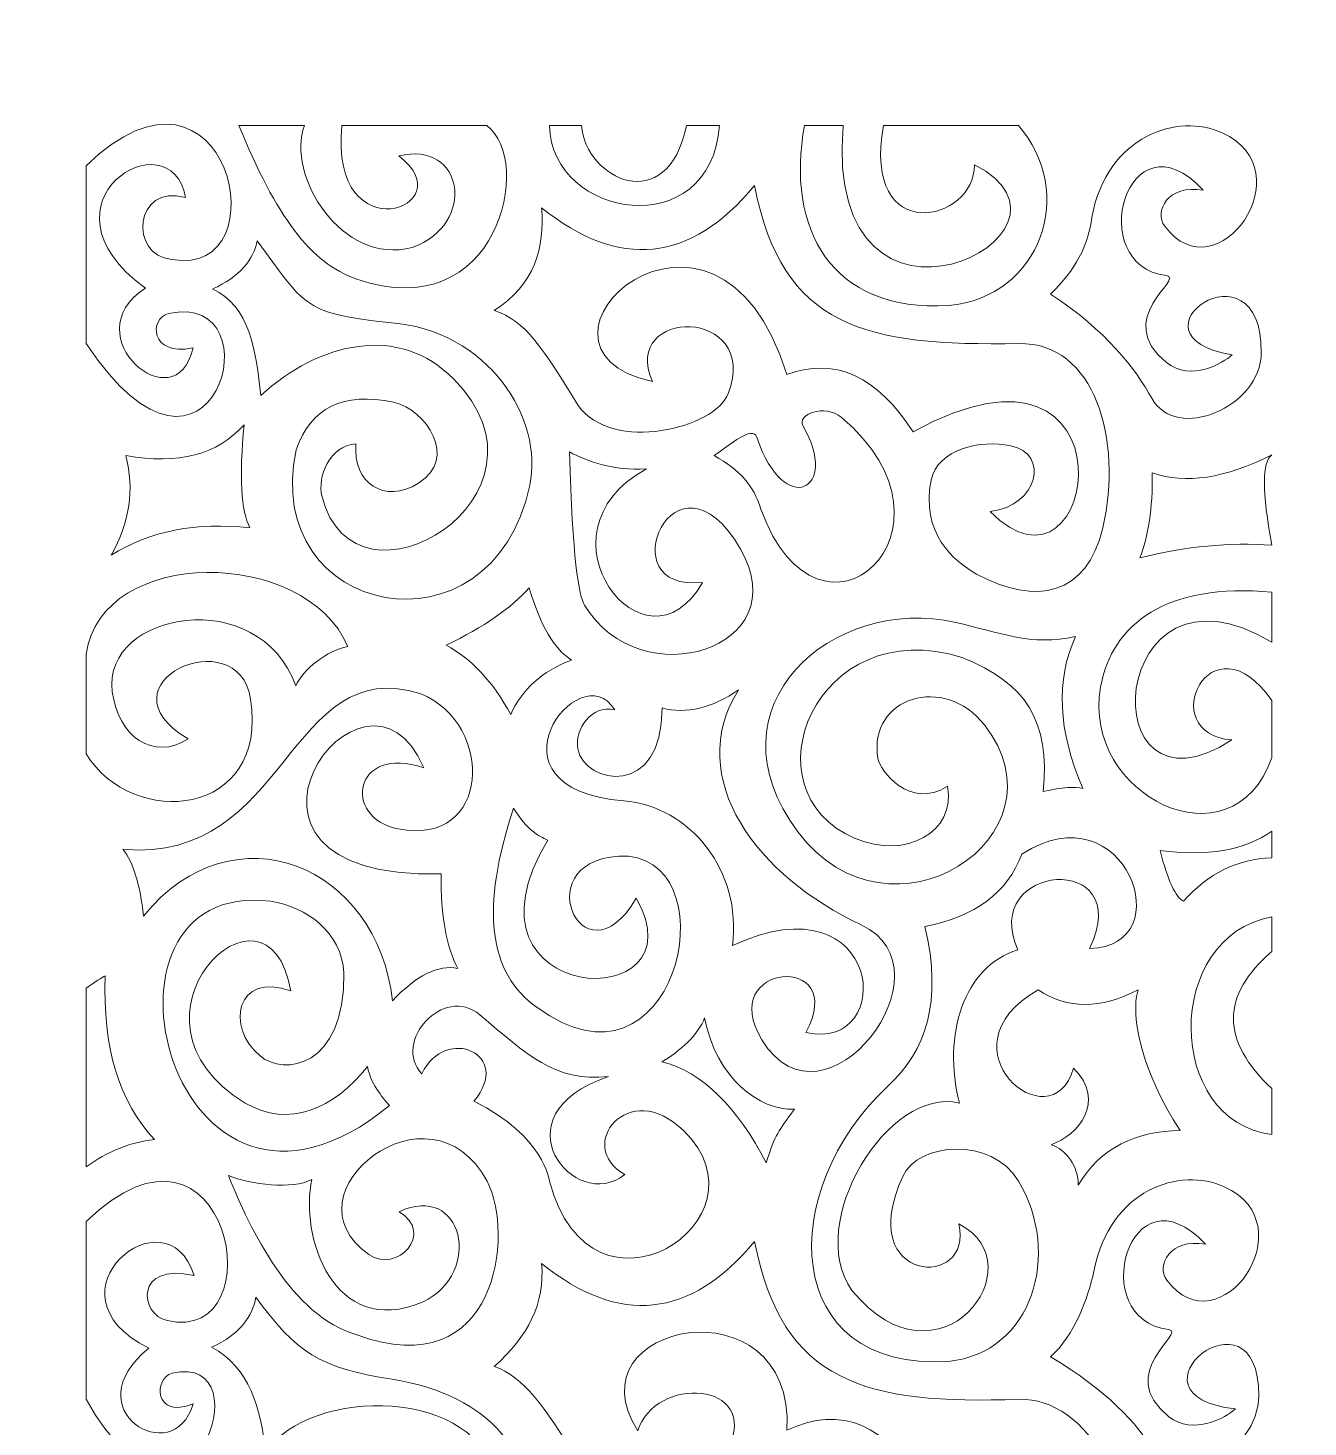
# Model space of a CAD drawing. Header units: centimetres. Extents: x -99 to 93, y -112 to 118.
# Drawn here: x 1.7 to 93.5, y 17.7 to 117.9 of the extents above; entities that cross this region are included whole.
import ezdxf

# ---------------------------------------------------------------- set-up
doc = ezdxf.new("R2010")
doc.units = ezdxf.units.CM
doc.header["$MEASUREMENT"] = 0
doc.layers.add('layer 1', color=7, linetype='Continuous')

msp = doc.modelspace()

# ---------------------------------------------------------------- linework, layer by layer
at = {"layer": 'layer 1', "color": 177, "lineweight": 20}
for points, knots in [([(13.56332, 95.00674), (12.37153, 89.57722), (4.88698, 95.83027), (10.14555, 99.29702), (10.14555, 99.29702), (1.73485, 105.44544), (11.97816, 111.65488), (13.02612, 105.78855), (13.02612, 105.78855), (9.34224, 106.80241), (8.94597, 101.64271), (12.04348, 101.34167), (12.04348, 101.34167), (20.00945, 99.95185), (16.13933, 117.93864), (5.89403, 108.0671), (5.89403, 108.0671), (5.89403, 103.50186), (5.89403, 99.25389), (5.89403, 95.32318), (5.89403, 95.32318), (14.961, 81.69655), (19.73014, 99.25209), (11.79772, 97.46585), (11.79772, 97.46585), (10.43065, 97.15801), (10.42885, 94.37598), (13.56332, 95.00674)], [0, 0, 0, 0, 0.125, 0.125, 0.125, 0.125, 0.25, 0.25, 0.25, 0.25, 0.375, 0.375, 0.375, 0.375, 0.5, 0.5, 0.5, 0.5, 0.625, 0.625, 0.625, 0.625, 0.75, 0.75, 0.75, 0.75, 1, 1, 1, 1]), ([(83.21149, 103.72245), (86.95409, 98.71992), (93.31949, 107.69059), (87.31927, 110.42828), (87.31927, 110.42828), (84.18145, 111.85996), (79.1099, 110.30435), (77.97444, 104.36554), (77.97444, 104.36554), (77.76387, 102.39139), (76.78111, 100.55823), (75.02622, 98.86609), (75.02622, 98.86609), (78.97474, 96.29265), (81.1572, 93.46234), (82.27566, 91.40363), (82.27566, 91.40363), (84.00656, 88.21762), (90.10979, 90.74636), (90.13006, 94.67556), (90.13006, 94.67556), (90.17349, 103.09214), (79.84346, 95.87527), (88.04826, 94.51491), (88.04826, 94.51491), (87.37805, 93.90812), (85.07891, 92.57747), (83.3524, 93.94293), (83.3524, 93.94293), (79.37983, 97.08478), (84.69298, 100.02208), (83.322, 100.1922), (83.322, 100.1922), (77.36771, 100.93105), (80.50872, 112.14516), (85.97244, 106.31539), (85.97244, 106.31539), (83.43207, 106.75284), (82.40628, 104.79873), (83.21149, 103.72245)], [0, 0, 0, 0, 0.090909091, 0.090909091, 0.090909091, 0.090909091, 0.181818182, 0.181818182, 0.181818182, 0.181818182, 0.272727273, 0.272727273, 0.272727273, 0.272727273, 0.363636364, 0.363636364, 0.363636364, 0.363636364, 0.454545455, 0.454545455, 0.454545455, 0.454545455, 0.545454545, 0.545454545, 0.545454545, 0.545454545, 0.636363636, 0.636363636, 0.636363636, 0.636363636, 0.727272727, 0.727272727, 0.727272727, 0.727272727, 0.818181818, 0.818181818, 0.818181818, 0.818181818, 1, 1, 1, 1]), ([(34.60966, 110.95939), (38.0166, 108.46147), (35.4511, 96.44325), (25.29627, 99.94197), (25.29627, 99.94197), (21.98141, 101.08406), (19.52094, 104.41998), (16.85351, 110.95939), (16.85351, 110.95939), (21.59173, 110.95939), (21.54456, 110.95939), (21.54456, 110.95939), (21.54456, 110.95939), (20.20816, 107.44601), (24.20238, 100.85267), (29.27857, 102.20868), (29.27857, 102.20868), (33.95038, 103.8833), (32.96158, 109.9359), (28.32028, 108.76396), (28.32028, 108.76396), (33.13699, 105.11621), (23.3214, 101.58669), (24.22907, 110.95939), (24.22907, 110.95939), (31.73125, 110.95939), (34.60966, 110.95939), (34.60966, 110.95939)], [0, 0, 0, 0, 0.125, 0.125, 0.125, 0.125, 0.25, 0.25, 0.25, 0.25, 0.375, 0.375, 0.375, 0.375, 0.5, 0.5, 0.5, 0.5, 0.625, 0.625, 0.625, 0.625, 0.75, 0.75, 0.75, 0.75, 1, 1, 1, 1]), ([(51.29668, 110.95939), (50.68687, 102.45632), (39.28814, 104.19102), (39.10089, 110.95939), (39.10089, 110.95939), (41.35822, 110.95939), (41.40066, 110.95939), (41.40066, 110.95939), (41.40066, 110.95939), (41.68485, 107.10733), (47.55783, 104.27314), (48.9351, 110.95939), (48.9351, 110.95939), (51.27113, 110.95939), (51.29668, 110.95939), (51.29668, 110.95939)], [0, 0, 0, 0, 0.2, 0.2, 0.2, 0.2, 0.4, 0.4, 0.4, 0.4, 0.6, 0.6, 0.6, 0.6, 1, 1, 1, 1]), ([(72.71933, 110.95939), (76.8817, 106.19739), (74.39306, 98.66162), (67.7083, 98.04646), (67.7083, 98.04646), (59.30153, 97.52801), (56.01446, 103.58335), (57.39495, 110.95939), (57.39495, 110.95939), (60.18525, 110.95939), (60.15455, 110.95939), (60.15455, 110.95939), (60.15455, 110.95939), (58.67377, 93.06961), (79.23292, 103.28516), (69.56458, 108.13371), (69.56458, 108.13371), (69.61934, 103.99312), (61.4486, 102.18056), (63.05433, 110.95939), (63.05433, 110.95939), (72.34651, 110.95939), (72.71933, 110.95939), (72.71933, 110.95939)], [0, 0, 0, 0, 0.142857143, 0.142857143, 0.142857143, 0.142857143, 0.285714286, 0.285714286, 0.285714286, 0.285714286, 0.428571429, 0.428571429, 0.428571429, 0.428571429, 0.571428571, 0.571428571, 0.571428571, 0.571428571, 0.714285714, 0.714285714, 0.714285714, 0.714285714, 1, 1, 1, 1]), ([(35.14947, 97.68593), (38.05059, 99.56243), (38.78759, 102.1975), (38.54191, 105.05297), (38.54191, 105.05297), (44.12248, 100.57586), (49.21168, 101.10466), (53.80951, 106.63936), (53.80951, 106.63936), (55.77499, 96.45128), (61.77173, 95.12383), (72.7624, 95.32318), (72.7624, 95.32318), (78.1818, 95.42148), (80.23543, 88.44559), (78.76415, 82.10334), (78.76415, 82.10334), (77.64683, 77.28693), (73.98968, 76.48447), (69.72364, 78.80024), (69.72364, 78.80024), (68.10262, 79.68021), (65.68184, 81.7859), (66.465, 85.53377), (66.465, 85.53377), (66.93142, 87.76586), (70.0157, 88.44518), (72.16824, 88.00115), (72.16824, 88.00115), (74.95127, 87.42706), (74.18425, 83.68127), (70.6865, 83.29009), (70.6865, 83.29009), (78.44445, 75.388), (81.62406, 98.00795), (65.16649, 88.99703), (65.16649, 88.99703), (62.60435, 92.9101), (59.67087, 94.40661), (56.12598, 93.10226), (56.12598, 93.10226), (51.05108, 109.44475), (35.30993, 95.04461), (46.49262, 92.59487), (46.49262, 92.59487), (44.12469, 97.94088), (54.28278, 98.00901), (51.91422, 91.72738), (51.91422, 91.72738), (50.98113, 89.25275), (43.62209, 87.41588), (41.17425, 90.88132), (41.17425, 90.88132), (38.65698, 94.96272), (37.40064, 96.96706), (35.14947, 97.68593)], [0, 0, 0, 0, 0.066666667, 0.066666667, 0.066666667, 0.066666667, 0.133333333, 0.133333333, 0.133333333, 0.133333333, 0.2, 0.2, 0.2, 0.2, 0.266666667, 0.266666667, 0.266666667, 0.266666667, 0.333333333, 0.333333333, 0.333333333, 0.333333333, 0.4, 0.4, 0.4, 0.4, 0.466666667, 0.466666667, 0.466666667, 0.466666667, 0.533333333, 0.533333333, 0.533333333, 0.533333333, 0.6, 0.6, 0.6, 0.6, 0.666666667, 0.666666667, 0.666666667, 0.666666667, 0.733333333, 0.733333333, 0.733333333, 0.733333333, 0.8, 0.8, 0.8, 0.8, 0.866666667, 0.866666667, 0.866666667, 0.866666667, 1, 1, 1, 1]), ([(18.15597, 102.67189), (17.94537, 101.40279), (16.87873, 100.05213), (14.95608, 99.23626), (14.95608, 99.23626), (17.61496, 98.05063), (18.07557, 94.80948), (18.42654, 91.60147), (18.42654, 91.60147), (22.56829, 95.40878), (28.36008, 96.77938), (32.22368, 92.78497), (32.22368, 92.78497), (40.58854, 84.46693), (25.11981, 75.05115), (22.79854, 84.39511), (22.79854, 84.39511), (22.46621, 85.73287), (23.31794, 87.98906), (25.23981, 88.13208), (25.23981, 88.13208), (24.98002, 85.3371), (27.28445, 83.78137), (29.72705, 85.31038), (29.72705, 85.31038), (32.57797, 87.09499), (30.29498, 90.61206), (27.93363, 91.11214), (27.93363, 91.11214), (24.30465, 91.88069), (22.0176, 90.72922), (20.95784, 87.70856), (20.95784, 87.70856), (18.35563, 75.70491), (34.97959, 72.33931), (37.69956, 85.17036), (37.69956, 85.17036), (38.69479, 89.86519), (34.81086, 96.31551), (27.57954, 96.8286), (27.57954, 96.8286), (21.22448, 97.49223), (21.56615, 98.20393), (18.15597, 102.67189)], [0, 0, 0, 0, 0.083333333, 0.083333333, 0.083333333, 0.083333333, 0.166666667, 0.166666667, 0.166666667, 0.166666667, 0.25, 0.25, 0.25, 0.25, 0.333333333, 0.333333333, 0.333333333, 0.333333333, 0.416666667, 0.416666667, 0.416666667, 0.416666667, 0.5, 0.5, 0.5, 0.5, 0.583333333, 0.583333333, 0.583333333, 0.583333333, 0.666666667, 0.666666667, 0.666666667, 0.666666667, 0.75, 0.75, 0.75, 0.75, 0.833333333, 0.833333333, 0.833333333, 0.833333333, 1, 1, 1, 1]), ([(50.91393, 87.28553), (52.82677, 86.1927), (53.69106, 85.23646), (54.27017, 83.43855), (54.27017, 83.43855), (58.41125, 71.90234), (69.66611, 81.95211), (60.02185, 90.03525), (60.02185, 90.03525), (58.85182, 91.01588), (56.78219, 90.2509), (57.28421, 89.4007), (57.28421, 89.4007), (59.9518, 84.88301), (55.9501, 82.68433), (53.96745, 88.60752), (53.96745, 88.60752), (53.6751, 89.48092), (52.04523, 88.07408), (50.91393, 87.28553)], [0, 0, 0, 0, 0.166666667, 0.166666667, 0.166666667, 0.166666667, 0.333333333, 0.333333333, 0.333333333, 0.333333333, 0.5, 0.5, 0.5, 0.5, 0.666666667, 0.666666667, 0.666666667, 0.666666667, 1, 1, 1, 1]), ([(7.69082, 80.14683), (9.02455, 82.49112), (9.37552, 84.87069), (8.74376, 87.28553), (8.74376, 87.28553), (12.51678, 86.61572), (15.34217, 87.35604), (17.21991, 89.50645), (17.21991, 89.50645), (16.86894, 85.76965), (17.00932, 83.30196), (17.6411, 82.10334), (17.6411, 82.10334), (13.79785, 82.544), (10.4811, 81.89182), (7.69082, 80.14683)], [0, 0, 0, 0, 0.2, 0.2, 0.2, 0.2, 0.4, 0.4, 0.4, 0.4, 0.6, 0.6, 0.6, 0.6, 1, 1, 1, 1]), ([(40.54249, 87.54993), (41.85866, 86.88012), (43.68419, 86.17111), (46.0533, 86.34737), (46.0533, 86.34737), (37.63254, 81.72666), (46.01807, 71.00725), (50.08484, 78.20243), (50.08484, 78.20243), (43.21654, 77.3751), (48.10521, 88.71117), (52.8015, 80.59304), (52.8015, 80.59304), (56.93524, 73.44735), (45.61257, 69.94001), (41.62175, 76.56425), (41.62175, 76.56425), (41.21547, 77.23863), (40.75309, 79.9353), (40.54249, 87.54993)], [0, 0, 0, 0, 0.166666667, 0.166666667, 0.166666667, 0.166666667, 0.333333333, 0.333333333, 0.333333333, 0.333333333, 0.5, 0.5, 0.5, 0.5, 0.666666667, 0.666666667, 0.666666667, 0.666666667, 1, 1, 1, 1]), ([(82.31781, 86.04287), (82.33537, 83.52229), (82.03703, 81.49524), (81.42282, 79.96174), (81.42282, 79.96174), (84.72378, 80.79016), (87.88084, 81.08981), (90.89402, 80.86068), (90.89402, 80.86068), (90.16396, 84.69443), (90.16395, 86.85368), (90.89402, 87.33841), (90.89402, 87.33841), (87.54742, 85.65507), (84.68868, 85.22324), (82.31781, 86.04287)], [0, 0, 0, 0, 0.2, 0.2, 0.2, 0.2, 0.4, 0.4, 0.4, 0.4, 0.6, 0.6, 0.6, 0.6, 1, 1, 1, 1]), ([(7.7789, 70.36086), (8.19166, 67.14124), (10.71442, 65.38949), (13.21874, 66.97985), (13.21874, 66.97985), (6.49531, 70.95057), (16.81465, 75.58709), (17.69373, 69.83535), (17.69373, 69.83535), (18.98927, 61.35873), (9.23357, 60.46112), (5.89404, 65.92227), (5.89404, 65.92227), (5.89403, 68.61911), (5.89403, 70.99868), (5.89403, 73.06099), (5.89403, 73.06099), (7.01046, 80.82562), (21.64685, 80.72706), (24.64798, 73.60931), (24.64798, 73.60931), (23.24405, 73.34491), (21.39827, 71.95415), (20.92914, 70.77724), (20.92914, 70.77724), (18.32111, 78.11449), (7.04104, 76.11631), (7.7789, 70.36086)], [0, 0, 0, 0, 0.125, 0.125, 0.125, 0.125, 0.25, 0.25, 0.25, 0.25, 0.375, 0.375, 0.375, 0.375, 0.5, 0.5, 0.5, 0.5, 0.625, 0.625, 0.625, 0.625, 0.75, 0.75, 0.75, 0.75, 1, 1, 1, 1]), ([(90.89402, 69.72958), (90.89402, 68.61911), (90.89402, 67.26186), (90.89402, 65.65787), (90.89402, 65.65787), (88.02744, 57.54058), (77.21507, 62.994), (78.60621, 70.68142), (78.60621, 70.68142), (79.43451, 75.25858), (83.33322, 78.18775), (90.89402, 77.50285), (90.89402, 77.50285), (90.89402, 76.58627), (90.89402, 75.38768), (90.89402, 73.90706), (90.89402, 73.90706), (79.01103, 81.07401), (77.80535, 60.3089), (88.02301, 66.91101), (88.02301, 66.91101), (82.37951, 67.36305), (86.50031, 76.04404), (90.89402, 69.72958)], [0, 0, 0, 0, 0.142857143, 0.142857143, 0.142857143, 0.142857143, 0.285714286, 0.285714286, 0.285714286, 0.285714286, 0.428571429, 0.428571429, 0.428571429, 0.428571429, 0.571428571, 0.571428571, 0.571428571, 0.571428571, 0.714285714, 0.714285714, 0.714285714, 0.714285714, 1, 1, 1, 1]), ([(31.69781, 73.69553), (34.41788, 74.99988), (36.40092, 76.37475), (37.64691, 77.82012), (37.64691, 77.82012), (38.45416, 75.10565), (39.472, 73.37825), (40.70043, 72.63794), (40.70043, 72.63794), (38.57701, 71.82713), (37.12044, 70.52277), (36.33074, 68.72486), (36.33074, 68.72486), (35.06721, 71.08682), (33.5229, 72.7437), (31.69781, 73.69553)], [0, 0, 0, 0, 0.2, 0.2, 0.2, 0.2, 0.4, 0.4, 0.4, 0.4, 0.6, 0.6, 0.6, 0.6, 1, 1, 1, 1]), ([(67.64749, 63.58641), (68.22951, 60.29973), (64.67569, 58.31522), (61.01932, 59.85651), (61.01932, 59.85651), (53.00067, 63.23666), (58.19644, 76.13185), (68.69758, 72.80687), (68.69758, 72.80687), (73.27324, 70.99941), (75.01598, 68.22177), (74.49975, 63.22543), (74.49975, 63.22543), (75.86856, 63.50745), (76.81621, 63.57795), (77.34267, 63.43695), (77.34267, 63.43695), (75.5527, 67.56153), (75.37721, 71.19258), (76.81621, 74.33008), (76.81621, 74.33008), (73.71005, 73.57215), (71.13771, 74.67575), (68.23477, 75.33479), (68.23477, 75.33479), (59.40128, 77.34025), (50.20026, 69.2755), (56.91568, 60.31706), (56.91568, 60.31706), (63.50353, 51.52882), (76.51411, 59.98409), (70.288, 67.98456), (70.288, 67.98456), (67.43179, 71.65475), (61.92429, 69.99601), (62.65013, 65.58802), (62.65013, 65.58802), (62.78965, 64.74072), (64.92454, 61.86718), (67.64749, 63.58641)], [0, 0, 0, 0, 0.090909091, 0.090909091, 0.090909091, 0.090909091, 0.181818182, 0.181818182, 0.181818182, 0.181818182, 0.272727273, 0.272727273, 0.272727273, 0.272727273, 0.363636364, 0.363636364, 0.363636364, 0.363636364, 0.454545455, 0.454545455, 0.454545455, 0.454545455, 0.545454545, 0.545454545, 0.545454545, 0.545454545, 0.636363636, 0.636363636, 0.636363636, 0.636363636, 0.727272727, 0.727272727, 0.727272727, 0.727272727, 0.818181818, 0.818181818, 0.818181818, 0.818181818, 1, 1, 1, 1]), ([(8.54304, 59.07112), (9.29766, 58.11929), (9.77915, 56.50975), (10.00728, 54.2888), (10.00728, 54.2888), (16.5069, 62.23413), (26.80716, 57.88831), (27.85459, 48.20769), (27.85459, 48.20769), (29.57552, 50.04083), (31.13738, 50.81641), (32.54016, 50.53438), (32.54016, 50.53438), (31.73291, 52.015), (31.31259, 54.2712), (31.34769, 57.30295), (31.34769, 57.30295), (12.80177, 56.84291), (25.96254, 74.88091), (30.09938, 64.91469), (30.09938, 64.91469), (25.0944, 66.63886), (24.17824, 61.33761), (28.27576, 60.5286), (28.27576, 60.5286), (34.88664, 59.22334), (35.2456, 67.99124), (29.89253, 70.21892), (29.89253, 70.21892), (20.32395, 73.22854), (20.43883, 58.03805), (8.54304, 59.07112)], [0, 0, 0, 0, 0.111111111, 0.111111111, 0.111111111, 0.111111111, 0.222222222, 0.222222222, 0.222222222, 0.222222222, 0.333333333, 0.333333333, 0.333333333, 0.333333333, 0.444444444, 0.444444444, 0.444444444, 0.444444444, 0.555555556, 0.555555556, 0.555555556, 0.555555556, 0.666666667, 0.666666667, 0.666666667, 0.666666667, 0.777777778, 0.777777778, 0.777777778, 0.777777778, 1, 1, 1, 1]), ([(41.14793, 66.26598), (40.88826, 67.64764), (42.09847, 69.46623), (43.79186, 69.06835), (43.79186, 69.06835), (41.27769, 73.1712), (33.86402, 63.38663), (44.43835, 62.538), (44.43835, 62.538), (49.19872, 62.15597), (52.9104, 57.51444), (52.23011, 52.17366), (52.23011, 52.17366), (63.07582, 57.20626), (64.06156, 44.46938), (57.4948, 45.93388), (57.4948, 45.93388), (60.61161, 51.78747), (50.9508, 50.91664), (54.33598, 45.40509), (54.33598, 45.40509), (58.81395, 38.11433), (68.25463, 50.48669), (61.44708, 53.65603), (61.44708, 53.65603), (54.08289, 57.08452), (48.66339, 64.14172), (52.66427, 70.51058), (52.66427, 70.51058), (50.76688, 69.18643), (48.93745, 68.74982), (47.17599, 69.2008), (47.17599, 69.2008), (47.25376, 62.70557), (41.63069, 63.69728), (41.14793, 66.26598)], [0, 0, 0, 0, 0.1, 0.1, 0.1, 0.1, 0.2, 0.2, 0.2, 0.2, 0.3, 0.3, 0.3, 0.3, 0.4, 0.4, 0.4, 0.4, 0.5, 0.5, 0.5, 0.5, 0.6, 0.6, 0.6, 0.6, 0.7, 0.7, 0.7, 0.7, 0.8, 0.8, 0.8, 0.8, 1, 1, 1, 1]), ([(72.7253, 35.28467), (70.78412, 38.51395), (65.54893, 38.06888), (64.4301, 35.62712), (64.4301, 35.62712), (60.8601, 27.83586), (69.60953, 27.50103), (68.44063, 32.21931), (68.44063, 32.21931), (74.189, 29.30071), (67.01755, 19.82913), (60.78022, 27.45979), (60.78022, 27.45979), (57.37758, 32.28092), (63.39125, 42.12658), (68.49239, 40.88166), (68.49239, 40.88166), (67.24833, 45.79108), (68.81579, 50.68205), (72.68105, 51.85637), (72.68105, 51.85637), (69.87041, 58.07873), (81.18725, 59.03841), (77.8165, 51.96212), (77.8165, 51.96212), (84.46978, 52.07179), (80.41474, 63.50697), (72.97299, 58.73067), (72.97299, 58.73067), (71.92005, 55.94571), (69.60359, 54.21831), (66.0236, 53.5485), (66.0236, 53.5485), (67.28118, 48.10943), (66.11812, 44.6644), (63.39125, 42.12658), (63.39125, 42.12658), (55.33281, 34.62682), (55.62704, 21.62632), (67.71427, 22.37174), (67.71427, 22.37174), (73.78262, 22.9869), (75.81965, 30.13701), (72.7253, 35.28467)], [0, 0, 0, 0, 0.083333333, 0.083333333, 0.083333333, 0.083333333, 0.166666667, 0.166666667, 0.166666667, 0.166666667, 0.25, 0.25, 0.25, 0.25, 0.333333333, 0.333333333, 0.333333333, 0.333333333, 0.416666667, 0.416666667, 0.416666667, 0.416666667, 0.5, 0.5, 0.5, 0.5, 0.583333333, 0.583333333, 0.583333333, 0.583333333, 0.666666667, 0.666666667, 0.666666667, 0.666666667, 0.75, 0.75, 0.75, 0.75, 0.833333333, 0.833333333, 0.833333333, 0.833333333, 1, 1, 1, 1]), ([(38.9894, 59.7354), (38.35763, 59.98217), (37.45387, 60.49334), (36.54133, 62.0092), (36.54133, 62.0092), (34.15468, 54.92338), (34.71623, 50.16423), (38.22603, 47.73178), (38.22603, 47.73178), (48.06399, 40.52321), (52.0395, 57.82843), (44.77101, 58.57633), (44.77101, 58.57633), (37.16012, 58.82857), (41.42485, 48.93465), (45.33337, 55.55793), (45.33337, 55.55793), (50.22952, 46.99147), (31.75679, 47.72045), (38.9894, 59.7354)], [0, 0, 0, 0, 0.166666667, 0.166666667, 0.166666667, 0.166666667, 0.333333333, 0.333333333, 0.333333333, 0.333333333, 0.5, 0.5, 0.5, 0.5, 0.666666667, 0.666666667, 0.666666667, 0.666666667, 1, 1, 1, 1]), ([(90.89402, 60.36994), (88.90747, 58.99506), (86.23299, 58.5368), (82.87061, 58.99507), (82.87061, 58.99507), (83.43217, 56.82703), (83.99374, 55.6108), (84.55531, 55.34641), (84.55531, 55.34641), (86.30317, 57.33818), (88.41609, 58.37817), (90.89402, 58.46628), (90.89402, 58.46628), (90.89402, 59.24184), (90.89402, 59.8764), (90.89402, 60.36994)], [0, 0, 0, 0, 0.2, 0.2, 0.2, 0.2, 0.4, 0.4, 0.4, 0.4, 0.6, 0.6, 0.6, 0.6, 1, 1, 1, 1]), ([(20.56884, 48.91776), (18.9275, 58.35394), (7.33594, 46.86341), (17.31246, 40.88516), (17.31246, 40.88516), (20.38863, 39.04182), (23.67922, 40.46306), (26.06459, 43.50143), (26.06459, 43.50143), (26.35654, 42.03844), (27.32812, 41.10425), (27.644, 40.69882), (27.644, 40.69882), (11.91425, 27.87631), (4.88823, 57.0854), (19.1152, 55.34641), (19.1152, 55.34641), (21.71244, 54.94101), (24.2183, 53.12725), (24.37989, 50.21711), (24.37989, 50.21711), (24.41618, 43.34475), (20.0668, 42.84727), (18.36681, 44.25732), (18.36681, 44.25732), (15.86264, 46.33439), (16.66622, 50.34442), (20.56884, 48.91776)], [0, 0, 0, 0, 0.125, 0.125, 0.125, 0.125, 0.25, 0.25, 0.25, 0.25, 0.375, 0.375, 0.375, 0.375, 0.5, 0.5, 0.5, 0.5, 0.625, 0.625, 0.625, 0.625, 0.75, 0.75, 0.75, 0.75, 1, 1, 1, 1]), ([(90.89402, 54.23594), (83.08318, 52.80404), (83.23785, 39.57194), (90.89402, 38.63653), (90.89402, 38.63653), (90.89402, 39.51785), (90.89401, 40.6107), (90.89402, 41.91506), (90.89402, 41.91506), (87.21574, 45.33457), (87.21573, 48.6131), (90.89402, 51.75062), (90.89402, 51.75062), (90.89402, 52.6143), (90.89402, 53.44274), (90.89402, 54.23594)], [0, 0, 0, 0, 0.2, 0.2, 0.2, 0.2, 0.4, 0.4, 0.4, 0.4, 0.6, 0.6, 0.6, 0.6, 1, 1, 1, 1]), ([(5.89403, 49.10664), (6.56768, 49.58256), (7.02623, 49.88223), (7.26964, 50.0056), (7.26964, 50.0056), (7.07661, 44.89393), (8.25239, 40.98085), (10.79699, 38.26638), (10.79699, 38.26638), (9.06191, 38.07249), (7.42758, 37.42031), (5.89403, 36.30984), (5.89403, 36.30984), (5.89403, 42.26756), (5.89403, 46.53318), (5.89403, 49.10664)], [0, 0, 0, 0, 0.2, 0.2, 0.2, 0.2, 0.4, 0.4, 0.4, 0.4, 0.6, 0.6, 0.6, 0.6, 1, 1, 1, 1]), ([(48.72909, 38.90093), (44.77044, 42.76159), (40.8934, 37.79645), (44.50999, 35.75586), (44.50999, 35.75586), (40.92662, 32.9002), (35.12191, 39.98422), (43.33422, 42.78456), (43.33422, 42.78456), (39.50854, 42.36153), (37.44825, 44.39022), (34.11956, 47.20299), (34.11956, 47.20299), (31.50162, 49.41517), (27.81567, 45.22294), (29.96046, 42.98742), (29.96046, 42.98742), (31.68585, 46.53162), (36.51668, 44.36317), (33.69839, 41.0161), (33.69839, 41.0161), (38.75689, 38.51049), (39.10539, 35.29024), (39.10686, 35.28467), (39.10686, 35.28467), (42.07999, 23.98295), (55.2733, 32.51871), (48.72909, 38.90093)], [0, 0, 0, 0, 0.125, 0.125, 0.125, 0.125, 0.25, 0.25, 0.25, 0.25, 0.375, 0.375, 0.375, 0.375, 0.5, 0.5, 0.5, 0.5, 0.625, 0.625, 0.625, 0.625, 0.75, 0.75, 0.75, 0.75, 1, 1, 1, 1]), ([(77.00048, 34.98688), (78.57988, 37.70134), (81.19466, 38.87891), (84.3184, 38.91415), (84.3184, 38.91415), (81.54567, 43.17974), (80.72963, 47.02673), (81.2912, 49.00088), (81.2912, 49.00088), (78.62376, 47.59077), (76.2371, 47.59077), (74.13122, 49.00088), (74.13122, 49.00088), (66.85631, 44.84333), (75.07886, 37.89622), (76.67819, 43.37452), (76.67819, 43.37452), (79.06501, 40.97908), (76.98691, 38.59674), (75.07886, 37.89622), (75.07886, 37.89622), (76.12365, 37.55314), (77.05419, 36.33936), (77.00048, 34.98688)], [0, 0, 0, 0, 0.142857143, 0.142857143, 0.142857143, 0.142857143, 0.285714286, 0.285714286, 0.285714286, 0.285714286, 0.428571429, 0.428571429, 0.428571429, 0.428571429, 0.571428571, 0.571428571, 0.571428571, 0.571428571, 0.714285714, 0.714285714, 0.714285714, 0.714285714, 1, 1, 1, 1]), ([(56.67382, 40.43444), (54.14677, 40.36393), (51.08551, 42.6181), (50.22952, 46.99147), (50.22952, 46.99147), (49.80834, 45.81051), (48.41815, 44.53388), (47.15463, 43.84646), (47.15463, 43.84646), (50.02493, 43.18516), (52.64871, 40.46217), (54.64929, 36.602), (54.64929, 36.602), (55.3285, 38.68389), (55.47173, 38.84313), (56.67382, 40.43444)], [0, 0, 0, 0, 0.2, 0.2, 0.2, 0.2, 0.4, 0.4, 0.4, 0.4, 0.6, 0.6, 0.6, 0.6, 1, 1, 1, 1]), ([(13.56929, 19.33201), (12.20633, 14.51899), (4.90749, 18.92004), (10.40553, 23.31141), (10.40553, 23.31141), (2.46054, 27.26479), (11.74871, 34.74748), (13.6348, 28.52604), (13.6348, 28.52604), (9.31272, 29.48493), (9.74118, 25.7377), (11.70705, 25.29031), (11.70705, 25.29031), (19.59174, 23.49592), (16.1453, 42.26392), (5.9, 32.39238), (5.9, 32.39238), (5.9, 27.82713), (5.9, 23.57916), (5.9, 19.64846), (5.9, 19.64846), (13.22343, 6.73343), (18.84468, 23.18501), (12.07761, 21.51721), (12.07761, 21.51721), (10.7114, 21.1805), (10.7767, 18.15895), (13.56929, 19.33201)], [0, 0, 0, 0, 0.125, 0.125, 0.125, 0.125, 0.25, 0.25, 0.25, 0.25, 0.375, 0.375, 0.375, 0.375, 0.5, 0.5, 0.5, 0.5, 0.625, 0.625, 0.625, 0.625, 0.75, 0.75, 0.75, 0.75, 1, 1, 1, 1]), ([(34.63464, 35.28467), (30.59379, 42.88206), (19.85403, 34.38437), (26.16638, 30.03084), (26.16638, 30.03084), (28.19626, 28.63086), (30.90609, 31.5781), (28.32625, 33.08924), (28.32625, 33.08924), (32.86467, 35.25423), (34.44456, 28.75991), (30.01251, 26.60585), (30.01251, 26.60585), (23.57262, 23.97766), (21.1908, 31.38562), (22.08351, 35.40673), (22.08351, 35.40673), (20.67532, 34.65345), (17.70919, 35.06433), (16.09553, 35.68065), (16.09553, 35.68065), (17.67872, 31.79888), (20.6283, 25.61207), (25.30224, 24.26725), (25.30224, 24.26725), (35.39668, 20.59792), (36.61843, 31.55488), (34.63464, 35.28467)], [0, 0, 0, 0, 0.125, 0.125, 0.125, 0.125, 0.25, 0.25, 0.25, 0.25, 0.375, 0.375, 0.375, 0.375, 0.5, 0.5, 0.5, 0.5, 0.625, 0.625, 0.625, 0.625, 0.75, 0.75, 0.75, 0.75, 1, 1, 1, 1]), ([(83.36812, 28.17751), (87.11072, 23.17498), (93.47612, 32.14565), (87.4759, 34.88334), (87.4759, 34.88334), (84.33808, 36.31502), (79.26653, 34.75941), (78.13107, 28.8206), (78.13107, 28.8206), (77.68741, 26.89091), (76.76654, 24.22577), (75.01165, 22.70483), (75.01165, 22.70483), (78.96017, 20.33683), (81.31383, 17.91741), (82.43229, 15.85869), (82.43229, 15.85869), (84.1632, 12.67268), (89.92397, 15.95481), (89.94424, 19.88401), (89.94424, 19.88401), (89.98767, 28.30059), (79.59756, 19.90832), (88.28179, 18.9589), (88.28179, 18.9589), (87.61158, 18.35211), (85.23554, 17.03253), (83.50903, 18.39799), (83.50903, 18.39799), (79.53646, 21.53984), (84.84961, 24.47714), (83.47863, 24.64726), (83.47863, 24.64726), (77.52434, 25.38611), (80.66535, 36.60022), (86.12907, 30.77045), (86.12907, 30.77045), (83.5887, 31.2079), (82.56291, 29.25379), (83.36812, 28.17751)], [0, 0, 0, 0, 0.090909091, 0.090909091, 0.090909091, 0.090909091, 0.181818182, 0.181818182, 0.181818182, 0.181818182, 0.272727273, 0.272727273, 0.272727273, 0.272727273, 0.363636364, 0.363636364, 0.363636364, 0.363636364, 0.454545455, 0.454545455, 0.454545455, 0.454545455, 0.545454545, 0.545454545, 0.545454545, 0.545454545, 0.636363636, 0.636363636, 0.636363636, 0.636363636, 0.727272727, 0.727272727, 0.727272727, 0.727272727, 0.818181818, 0.818181818, 0.818181818, 0.818181818, 1, 1, 1, 1]), ([(35.15544, 22.01121), (37.5772, 24.16163), (38.79356, 26.52276), (38.54788, 29.37825), (38.54788, 29.37825), (44.12845, 24.90114), (49.21765, 25.42994), (53.81548, 30.96464), (53.81548, 30.96464), (55.78096, 20.77656), (61.78234, 19.27232), (72.76837, 19.64846), (72.76837, 19.64846), (77.63985, 19.81524), (81.93763, 12.62086), (79.14676, 6.56558), (79.14676, 6.56558), (77.4255, 2.83101), (73.56185, 1.52908), (69.72961, 3.12552), (69.72961, 3.12552), (65.16299, 5.60451), (66.34099, 13.66477), (72.17421, 12.32643), (72.17421, 12.32643), (74.89312, 11.70262), (75.41369, 8.0083), (70.88859, 7.20618), (70.88859, 7.20618), (82.22495, -0.06937), (79.57516, 24.31962), (65.17246, 13.32231), (65.17246, 13.32231), (63.70616, 17.85179), (59.88231, 19.27982), (56.13195, 17.42754), (56.13195, 17.42754), (56.67343, 28.32709), (40.41475, 25.16725), (45.44827, 17.37915), (45.44827, 17.37915), (46.59438, 21.33433), (54.26145, 21.05574), (51.92019, 16.05266), (51.92019, 16.05266), (50.79923, 13.65726), (43.14863, 12.01512), (41.18022, 15.2066), (41.18022, 15.2066), (38.66295, 19.288), (37.26965, 21.22386), (35.15544, 22.01121)], [0, 0, 0, 0, 0.071428571, 0.071428571, 0.071428571, 0.071428571, 0.142857143, 0.142857143, 0.142857143, 0.142857143, 0.214285714, 0.214285714, 0.214285714, 0.214285714, 0.285714286, 0.285714286, 0.285714286, 0.285714286, 0.357142857, 0.357142857, 0.357142857, 0.357142857, 0.428571429, 0.428571429, 0.428571429, 0.428571429, 0.5, 0.5, 0.5, 0.5, 0.571428571, 0.571428571, 0.571428571, 0.571428571, 0.642857143, 0.642857143, 0.642857143, 0.642857143, 0.714285714, 0.714285714, 0.714285714, 0.714285714, 0.785714286, 0.785714286, 0.785714286, 0.785714286, 0.857142857, 0.857142857, 0.857142857, 0.857142857, 1, 1, 1, 1]), ([(18.07634, 26.98005), (17.86574, 25.71094), (16.95318, 24.27468), (14.89357, 23.39033), (14.89357, 23.39033), (17.65517, 21.89655), (18.40682, 19.03203), (18.75779, 15.82403), (18.75779, 15.82403), (21.94068, 20.65869), (34.19533, 20.57562), (35.33128, 13.71058), (35.33128, 13.71058), (37.53391, 0.39912), (15.72177, 5.004), (25.24578, 12.45735), (25.24578, 12.45735), (26.87624, 3.31542), (37.62015, 13.05237), (29.10393, 16.32779), (29.10393, 16.32779), (25.71577, 16.94926), (21.74961, 14.84903), (20.96381, 12.03383), (20.96381, 12.03383), (18.3616, 0.03019), (34.61946, -2.52294), (37.29459, 10.386), (37.29459, 10.386), (38.35289, 15.49289), (34.9867, 19.95949), (27.82519, 21.08539), (27.82519, 21.08539), (22.64998, 21.89902), (20.93868, 22.99145), (18.07634, 26.98005)], [0, 0, 0, 0, 0.1, 0.1, 0.1, 0.1, 0.2, 0.2, 0.2, 0.2, 0.3, 0.3, 0.3, 0.3, 0.4, 0.4, 0.4, 0.4, 0.5, 0.5, 0.5, 0.5, 0.6, 0.6, 0.6, 0.6, 0.7, 0.7, 0.7, 0.7, 0.8, 0.8, 0.8, 0.8, 1, 1, 1, 1])]:
    msp.add_open_spline(points, degree=3, knots=knots, dxfattribs=at)

doc.saveas('drawing.dxf')
